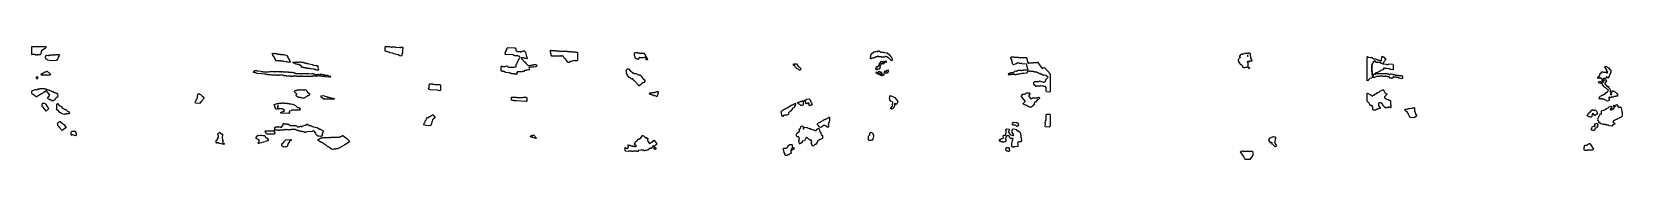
# Model space of a CAD drawing. Header units: millimetres. Extents: x 0 to 8214, y 0 to 587.
import ezdxf

# ---------------------------------------------------------------- set-up
doc = ezdxf.new("R2010")
doc.units = ezdxf.units.MM
doc.layers.add('M', color=7, linetype='Continuous')

msp = doc.modelspace()

# ---------------------------------------------------------------- linework, layer by layer
at = {"layer": 'M'}
for points in [[(17.5, 544.3), (10.8, 544.3), (9.6, 545.7), (4.1, 545.7), (2.9, 544.2), (0, 547.9), (0.6, 585.9), (70.6, 585.9), (73.5, 582.2), (68.3, 575.7), (52.6, 565.7), (48.6, 560.8), (48.6, 555.1), (46.4, 552.2), (46.4, 546.5), (43.5, 542.9), (27.8, 542.9), (26.6, 541.4), (20.3, 542.2), (17.5, 544.3)], [(1901.2, 538.6), (1892.9, 542.9), (1881.8, 544.3), (1879, 547.2), (1867.9, 548.6), (1865.1, 551.4), (1848.5, 554.3), (1844.3, 557.2), (1836, 558.6), (1833.2, 561.4), (1827.7, 561.4), (1825.5, 563.6), (1825.5, 585.1), (1827.7, 587.3), (1847.2, 587.3), (1856.9, 583.1), (1859.6, 583.1), (1861, 584.5), (1877.7, 584.5), (1880.5, 581.6), (1899.9, 583.1), (1901.3, 581.6), (1904, 581.6), (1905.4, 583.1), (1913.8, 583.1), (1915.9, 580.9), (1915.9, 575.1), (1914.5, 573.6), (1914.5, 553.6), (1911.7, 550.8), (1911.7, 539.4), (1909.6, 537.1), (1901.2, 538.6)], [(2493.4, 444.3), (2485.3, 444.3), (2483.9, 445.7), (2478.5, 444.3), (2474.5, 448.6), (2469.1, 448.6), (2467.7, 450), (2447.4, 451.4), (2439.4, 457.1), (2438, 455.7), (2435.3, 458.6), (2432.6, 458.6), (2431.2, 457.1), (2429.9, 458.6), (2425.8, 458.6), (2423.7, 460.8), (2423.7, 482.3), (2425.8, 484.5), (2429.9, 484.5), (2431.3, 483.1), (2444.7, 483.1), (2446.1, 484.5), (2452.9, 485.9), (2461, 480.2), (2465, 480.2), (2466.4, 481.7), (2467.8, 480.2), (2489.4, 480.2), (2490.7, 478.8), (2494.8, 481.6), (2497.5, 481.6), (2500.2, 480.2), (2502.1, 482.3), (2502.1, 493.7), (2504.8, 496.6), (2510.2, 509.4), (2512.9, 512.3), (2517, 523.7), (2522.4, 529.4), (2520.4, 532.9), (2516.4, 535.7), (2513.7, 535.7), (2511, 538.5), (2509.7, 537.1), (2508.3, 538.6), (2494.7, 538.6), (2493.4, 540), (2489.3, 540), (2486.6, 542.9), (2446.1, 544.3), (2444, 548), (2446.7, 553.7), (2446.7, 556.6), (2450.8, 562.3), (2450.8, 566.6), (2454.8, 575.1), (2454.8, 578), (2458.2, 581.6), (2493.5, 580.2), (2494.8, 578.8), (2497.5, 578.8), (2499.6, 576.6), (2499.6, 565.2), (2505.6, 560.2), (2507, 561.7), (2508.3, 560.2), (2520.5, 560.2), (2524.5, 557.4), (2535.3, 563.1), (2538, 563.1), (2540.7, 566), (2549.6, 558), (2551, 548), (2553.7, 542.3), (2553.7, 536.6), (2556.4, 533.7), (2557.8, 525.1), (2554.2, 522.8), (2551.6, 525.7), (2550.3, 524.3), (2547.5, 524.3), (2540.7, 527.1), (2530, 527.1), (2528.1, 525.1), (2531.4, 523), (2544.8, 507.3), (2546.2, 507.3), (2552.3, 500.9), (2554.3, 497.3), (2555.7, 497.3), (2563.8, 488.8), (2566.5, 488.8), (2567.8, 487.4), (2569.1, 488.8), (2575.9, 488.8), (2577.2, 490.2), (2584, 490.2), (2586.7, 493.1), (2593.4, 491.6), (2594.8, 493.1), (2603, 493.1), (2609.1, 489.4), (2609.1, 487.9), (2603, 481.4), (2590.7, 480), (2589.4, 481.4), (2585.4, 481.4), (2580, 477.1), (2573.2, 478.6), (2571.9, 477.1), (2569.2, 477.1), (2567.2, 475.1), (2571.3, 467.9), (2569.2, 465.7), (2557, 464.3), (2555.7, 462.9), (2548.9, 462.9), (2547.5, 461.4), (2544.8, 461.4), (2540.8, 457.1), (2536.7, 457.1), (2535.4, 455.7), (2532.7, 457.1), (2531.3, 455.7), (2509.7, 455.7), (2503.7, 449.4), (2506.4, 445.1), (2504.3, 442.9), (2500.2, 442.9), (2498.9, 441.4), (2493.4, 444.3)], [(79.5, 520), (75, 521.4), (69.9, 527.9), (69.9, 533.7), (75, 541.6), (77.3, 541.6), (78.4, 540.2), (83, 541.7), (84.1, 540.2), (88.5, 540.2), (89.6, 541.6), (94.1, 541.6), (95.3, 543.1), (113.3, 543.1), (114.4, 544.5), (117.9, 544.5), (119, 543.1), (125.7, 543.1), (126.8, 544.5), (139.3, 544.5), (142.2, 540.8), (135.4, 530.8), (134.3, 525.1), (126.9, 514.3), (98.7, 512.9), (97.6, 511.4), (82.9, 515.7), (79.5, 520)], [(1321.9, 507.1), (1316.3, 505.7), (1314.9, 507.2), (1301, 508.6), (1299.6, 510), (1285.7, 510), (1284.3, 511.4), (1280.3, 511.4), (1278.8, 510), (1277.4, 511.4), (1270.4, 511.4), (1269, 512.9), (1262.1, 512.9), (1258.6, 516.5), (1258.6, 519.4), (1254.4, 523.6), (1254.4, 526.5), (1251.6, 529.4), (1251.6, 533.6), (1244.6, 542.2), (1244.6, 546.5), (1241.8, 549.4), (1244, 551.6), (1253.7, 550.2), (1255.2, 551.7), (1256.6, 550.2), (1262.2, 550.2), (1263.6, 548.8), (1269.1, 548.8), (1270.5, 547.3), (1283, 547.3), (1284.4, 545.9), (1290, 545.9), (1291.4, 544.5), (1296.9, 544.5), (1298.3, 543.1), (1299.6, 544.5), (1302.5, 544.5), (1303.9, 543.1), (1315, 541.6), (1320, 535.1), (1320, 532.3), (1325.5, 525.1), (1325.5, 522.3), (1331.1, 515.1), (1331.1, 512.3), (1335.3, 506.5), (1333.1, 504.3), (1323.3, 505.7), (1321.9, 507.1)], [(1472.1, 465.7), (1469.4, 464.3), (1463.8, 467.1), (1458.2, 467.1), (1456.8, 468.6), (1440.1, 470), (1436, 472.9), (1423.4, 472.9), (1422.1, 474.3), (1415.1, 474.3), (1413.7, 475.7), (1406.8, 475.7), (1405.4, 477.1), (1401.2, 477.1), (1398.4, 480), (1394.3, 477.1), (1392, 479.4), (1394.8, 482.2), (1387.3, 488.6), (1378.9, 492.9), (1373.4, 492.9), (1367.8, 495.7), (1363.6, 495.7), (1360.8, 498.6), (1349.7, 500), (1347.6, 503.7), (1349.8, 506), (1351.2, 504.5), (1356.7, 505.9), (1359.5, 504.5), (1360.8, 505.9), (1367.8, 505.9), (1369.2, 507.4), (1370.7, 505.9), (1373.4, 505.9), (1374.8, 507.4), (1376.2, 505.9), (1378.9, 505.9), (1381.8, 507.4), (1384.5, 505.9), (1385.9, 507.3), (1388.8, 507.3), (1390.1, 505.9), (1395.7, 505.9), (1397.1, 504.5), (1402.7, 504.5), (1405.4, 501.6), (1412.4, 501.6), (1413.8, 500.2), (1419.4, 500.2), (1420.7, 498.8), (1426.3, 498.8), (1430.5, 495.9), (1449.9, 493.1), (1455.5, 490.2), (1466.7, 488.8), (1468, 487.3), (1473.6, 487.3), (1477.1, 483.7), (1478.5, 469.4), (1481.3, 466.6), (1479.2, 462.9), (1474.2, 463.6), (1472.1, 465.7)], [(2769.8, 503.6), (2760.3, 515.1), (2757.6, 520.8), (2752.2, 525), (2746.8, 535), (2743.5, 538.6), (2740.9, 538.6), (2739.5, 537.1), (2732.7, 537.1), (2731.3, 538.6), (2728.7, 538.6), (2727.3, 537.1), (2716.5, 537.1), (2715.2, 535.7), (2705.7, 537.1), (2704.4, 535.7), (2693.5, 535.7), (2692.2, 534.2), (2690.8, 535.7), (2686.7, 535.7), (2683.3, 540.8), (2683.3, 546.5), (2680.6, 549.3), (2679.2, 563.6), (2677.8, 565.1), (2681.4, 567.4), (2682.7, 565.9), (2703, 565.9), (2704.4, 564.5), (2723.3, 564.5), (2724.6, 563.1), (2744.9, 563.1), (2746.3, 561.6), (2765.2, 561.6), (2766.5, 560.2), (2786.8, 560.2), (2788.2, 558.8), (2807.1, 558.8), (2808.5, 557.3), (2816.6, 557.3), (2818.6, 555.1), (2818.6, 515.1), (2816.6, 512.9), (2805.7, 512.9), (2804.3, 514.3), (2797.6, 511.4), (2793.6, 511.4), (2792.2, 510), (2782.8, 508.6), (2776, 504.3), (2769.8, 503.6)], [(3172, 520.8), (3173.2, 523.7), (3167.8, 530), (3163, 530), (3156.9, 527.1), (3155.6, 528.6), (3152, 527.1), (3150.7, 528.6), (3147.2, 528.6), (3144.7, 527.1), (3141, 530), (3138.6, 530), (3130.1, 520), (3126.3, 522.9), (3122.7, 522.9), (3121.5, 524.3), (3119, 522.8), (3115.9, 526.5), (3115.9, 535.1), (3113.5, 537.9), (3113.5, 552.3), (3116.6, 555.9), (3125.2, 555.9), (3126.4, 554.5), (3137.4, 554.5), (3142.3, 550.2), (3144.7, 551.6), (3149.5, 551.6), (3150.7, 553.1), (3153.3, 553.1), (3154.5, 551.6), (3160.6, 551.6), (3169.8, 539.4), (3169.8, 536.6), (3177.1, 526.5), (3175.9, 525.1), (3180.8, 519.4), (3177.6, 515.7), (3172, 520.8)], [(3964.6, 464.3), (3961.9, 467.2), (3952.6, 470), (3948.5, 475.7), (3947.2, 475.7), (3942.5, 480.8), (3941.1, 485), (3933, 492.2), (3936.5, 496), (3937.9, 494.5), (3941.9, 494.5), (3943.2, 495.9), (3950, 495.9), (3956, 486.6), (3963.4, 478.8), (3966, 480.2), (3972.2, 472.3), (3970.8, 465.1), (3968.7, 462.8), (3964.6, 464.3)], [(4423.2, 530), (4420.9, 530), (4417.4, 532.9), (4412.8, 532.9), (4411.7, 534.3), (4408.3, 534.3), (4406, 531.4), (4393.3, 531.4), (4392.2, 530), (4387.5, 532.9), (4373.7, 532.9), (4369.1, 538.5), (4364.6, 532.9), (4360, 532.9), (4358.8, 531.4), (4356.5, 531.4), (4354.2, 528.6), (4350.8, 528.6), (4347.3, 525.7), (4340.4, 525.7), (4335.8, 522.9), (4333.4, 522.9), (4330.5, 526.5), (4331.6, 529.4), (4330.5, 530.8), (4332.8, 533.7), (4332.8, 539.4), (4336.2, 543.7), (4336.2, 546.6), (4348.4, 558.8), (4353, 558.8), (4354.2, 560.3), (4355.4, 558.8), (4364.5, 563.1), (4369.1, 558.8), (4373.7, 564.5), (4376.1, 564.5), (4385.2, 557.4), (4387.6, 558.8), (4388.7, 557.3), (4400.2, 557.3), (4401.4, 555.9), (4415.2, 554.5), (4416.4, 553.1), (4418.7, 553.1), (4422.1, 548.8), (4424.4, 548.8), (4437.7, 533.7), (4437.7, 532.3), (4442.3, 526.6), (4443.4, 523.7), (4443.4, 516.5), (4440.5, 512.8), (4423.2, 530)], [(4360.4, 478), (4364.5, 483.1), (4368, 478.8), (4370.8, 482.3), (4370.8, 486.6), (4378.8, 493.7), (4378.8, 496.6), (4388.7, 510.3), (4393.3, 505.9), (4396.7, 505.9), (4401.3, 510.2), (4405.5, 506.6), (4397.9, 495.7), (4396.7, 497.1), (4390.9, 497.1), (4388.7, 499.9), (4384.8, 495.1), (4384.8, 492.2), (4381.3, 487.9), (4379, 482.3), (4381.3, 478), (4380.2, 473.6), (4376.1, 468.6), (4370.3, 470), (4366.9, 465.7), (4363.9, 466.4), (4359.2, 472.2), (4360.4, 478)], [(4411.7, 511.7), (4414.7, 508), (4411.7, 504.2), (4407.5, 508), (4411.7, 511.7)], [(5241.7, 351.4), (5238.7, 355.1), (5239.9, 373.6), (5235.8, 378.6), (5229.9, 378.6), (5228.7, 377.1), (5221.5, 384.2), (5219.2, 381.4), (5210.8, 382.9), (5206, 380), (5204.8, 381.4), (5191.7, 381.4), (5190.5, 382.8), (5188.1, 380), (5184.5, 384.3), (5179.7, 385.7), (5175.5, 390.8), (5175.5, 400.9), (5180.9, 405.9), (5198.8, 405.9), (5204.8, 408.8), (5214.4, 404.5), (5221.6, 403.1), (5222.7, 401.6), (5228.6, 401.6), (5229.8, 403.1), (5232.2, 403.1), (5237.5, 409.4), (5237.5, 415.1), (5249.4, 428), (5246.5, 431.4), (5244.1, 431.4), (5238.2, 435.7), (5228.7, 437.1), (5226.3, 435.7), (5216.7, 441.4), (5213.1, 441.4), (5206, 447.1), (5204.8, 445.7), (5198.8, 450), (5195.3, 450), (5190.5, 452.9), (5180.9, 454.3), (5179.7, 455.7), (5175, 455.7), (5173.8, 457.1), (5160.7, 457.1), (5159.5, 458.6), (5154.7, 457.1), (5153.5, 458.6), (5147.6, 458.6), (5145.2, 457.1), (5144, 458.5), (5138.8, 452.2), (5140, 450.8), (5136.9, 447.1), (5122.6, 448.6), (5121.4, 447.1), (5116.7, 447.1), (5115.5, 445.7), (5109.5, 447.1), (5102.3, 442.9), (5094, 442.9), (5091.6, 441.4), (5089.2, 442.8), (5084.5, 440), (5078.4, 440), (5076, 442.9), (5073.8, 442.9), (5072.6, 441.4), (5055.9, 441.4), (5054.7, 440), (5048.7, 440), (5047.5, 438.5), (5043.2, 443.7), (5047.4, 448.8), (5053.4, 448.8), (5055.8, 451.6), (5061.8, 451.6), (5063, 450.2), (5065.3, 450.2), (5066.5, 451.6), (5071.3, 451.6), (5079.6, 460.2), (5086.8, 458.8), (5093.9, 463.1), (5104.7, 463.1), (5105.9, 464.5), (5109.5, 461.6), (5111.8, 461.6), (5116.6, 464.5), (5122.5, 464.5), (5123.7, 465.9), (5126.2, 465.9), (5127.3, 464.5), (5128.5, 465.9), (5142.9, 465.9), (5144, 464.5), (5146.9, 468), (5142.2, 473.6), (5139.8, 492.2), (5136.8, 495.7), (5115.4, 497.2), (5114.2, 498.6), (5101.1, 498.6), (5099.9, 500), (5092.8, 501.4), (5085.7, 497.1), (5082.1, 497.1), (5079.7, 494.3), (5070.1, 491.4), (5065.9, 496.5), (5065.9, 500.8), (5063.5, 505.1), (5063.5, 509.4), (5061.1, 513.7), (5061.1, 517.9), (5056.3, 526.5), (5056.3, 529.4), (5059.4, 533.1), (5070.2, 533.1), (5071.4, 531.6), (5095.2, 531.6), (5096.4, 530.2), (5135.7, 528.8), (5140, 523.7), (5141.2, 512.3), (5142.3, 510.9), (5142.3, 505.1), (5146.5, 500.2), (5149.9, 500.2), (5151.1, 501.6), (5170.2, 501.6), (5171.4, 503.1), (5190.5, 503.1), (5191.7, 504.5), (5194.1, 504.5), (5219.1, 471.7), (5223.8, 475.9), (5231.1, 477.4), (5259.2, 445.1), (5259.2, 353.6), (5256.1, 350), (5241.7, 351.4)], [(6248.3, 491.4), (6244, 491.4), (6241.2, 495.1), (6241.2, 497.9), (6233.7, 507.9), (6233.7, 510.8), (6232.6, 512.2), (6232.6, 519.4), (6233.7, 522.3), (6242.3, 530.8), (6240.2, 533.6), (6240.2, 536.6), (6243.4, 542.2), (6242.3, 543.7), (6245.1, 547.3), (6250.4, 547.3), (6251.6, 548.8), (6252.7, 547.3), (6255.8, 547.3), (6256.9, 548.8), (6264.4, 550.2), (6265.5, 551.6), (6267.7, 551.6), (6268.8, 550.3), (6269.8, 551.6), (6274.1, 551.6), (6277.4, 554.5), (6281.7, 548.8), (6285.9, 554.5), (6290.3, 554.5), (6293.1, 550.9), (6294.1, 523.7), (6302.8, 513.7), (6300, 510), (6288.2, 510), (6284.9, 505.7), (6280.6, 510), (6278, 506.5), (6280.2, 503.7), (6280.2, 482.2), (6276.4, 477.1), (6267.7, 477.1), (6266.7, 475.7), (6262.3, 475.7), (6261.2, 477.1), (6259.1, 477.1), (6258, 475.7), (6254.2, 479.3), (6253.1, 486.5), (6248.3, 491.4)], [(6283.2, 538), (6280.6, 541.4), (6278, 538), (6280.6, 534.6), (6283.2, 538)], [(6898, 409.3), (6896.6, 410.8), (6896.6, 532.3), (6898.7, 534.5), (6904.3, 531.6), (6913.9, 530.2), (6915.3, 528.8), (6920.7, 528.8), (6931.7, 523.1), (6938.6, 523.1), (6944, 520.2), (6946.8, 520.2), (6949.5, 517.3), (6955, 517.3), (6961.9, 514.5), (6966, 514.5), (6967.4, 513.1), (6970, 513.1), (6972, 515.1), (6973.4, 533.7), (6975.5, 535.9), (6982.5, 531.6), (6989.3, 524.5), (6992, 524.5), (6994.2, 522.2), (6990, 517.9), (6987.3, 510.8), (6983.2, 506.5), (6980.4, 499.3), (6978.3, 497.1), (6968.6, 500), (6965.9, 502.9), (6961.8, 502.9), (6960.4, 504.3), (6944, 505.7), (6939.9, 510), (6935.7, 510), (6934.4, 511.4), (6929.7, 507.9), (6928.3, 502.2), (6922.9, 496.5), (6922.9, 490.8), (6921.5, 489.4), (6922.9, 425.1), (6920.8, 422.9), (6911.2, 420), (6903.6, 413.6), (6901.6, 410), (6898, 409.3)], [(7066, 422.9), (7060.5, 422.9), (7055, 425.7), (7049.5, 425.7), (7048.2, 427.1), (7035.8, 427.1), (7034.5, 428.6), (7031.8, 428.6), (7029.8, 426.5), (7029.8, 423.6), (7027.7, 421.4), (7024.9, 421.4), (7023.5, 422.9), (7015.2, 422.9), (7011.1, 430), (7001.6, 430), (7000.2, 431.4), (6994.7, 431.4), (6993.3, 432.9), (6990.7, 432.9), (6989.3, 431.4), (6979.6, 431.4), (6975.6, 434.3), (6974.2, 432.9), (6963.2, 432.9), (6961.9, 431.4), (6952.2, 431.4), (6950.8, 432.8), (6934.4, 425.7), (6930.3, 425.7), (6928.1, 427.9), (6928.1, 433.7), (6929.5, 435.1), (6929.5, 438), (6932.2, 440.8), (6930.3, 442.8), (6927.6, 440), (6924.8, 440), (6922.7, 442.2), (6922.7, 453.6), (6921.3, 455.1), (6921.3, 489.4), (6922.7, 490.9), (6922.7, 496.6), (6928.2, 502.3), (6929.5, 508), (6934.4, 511.7), (6935.8, 510.2), (6938.6, 510.2), (6944, 505.9), (6960.5, 504.5), (6961.9, 503.1), (6966, 503.1), (6968.7, 500.2), (6975.6, 498.8), (6977, 497.3), (6996.2, 494.5), (6997.5, 493.1), (7005.7, 493.1), (7009.8, 495.9), (7029.1, 494.5), (7031.2, 492.3), (7031.2, 467.9), (7029.1, 465.7), (7018, 467.2), (7013.9, 470), (7007.1, 470), (7000.2, 472.9), (6993.3, 472.9), (6990.6, 474.3), (6987.9, 472.8), (6986.5, 474.3), (6983.8, 474.3), (6981.8, 472.2), (6981.8, 467.9), (6979.7, 465.7), (6975.6, 465.7), (6967.4, 461.5), (6964.6, 458.6), (6961.9, 458.6), (6946.8, 450), (6944, 450), (6935.3, 443.7), (6938.5, 441.7), (6944, 445.9), (6959, 445.9), (6960.4, 447.3), (6963.2, 447.3), (6964.6, 445.9), (6981, 445.9), (6982.4, 447.3), (7000.3, 447.3), (7004.4, 444.5), (7008.5, 444.5), (7011.2, 441.6), (7013.9, 441.6), (7016.6, 444.5), (7019.5, 444.5), (7020.8, 443.1), (7022.2, 444.5), (7023.6, 443.1), (7029.1, 443.1), (7030.4, 441.6), (7038.7, 441.6), (7041.4, 438.8), (7051, 438.8), (7052.4, 437.3), (7057.8, 437.3), (7059.2, 435.9), (7071.6, 435.9), (7072.9, 434.5), (7078.4, 434.5), (7080.5, 432.3), (7080.5, 422.2), (7075.6, 418.6), (7066, 422.9)], [(23.7, 428), (27.7, 431.7), (30.6, 426.5), (29.5, 425.1), (29.5, 420.8), (26.6, 417.1), (23.7, 420.8), (23.7, 428)], [(47.3, 440.8), (51.3, 445.9), (53.6, 445.9), (59.2, 450.2), (61.5, 450.2), (67.2, 454.5), (68.3, 453.1), (69.3, 454.5), (71.6, 454.5), (77.2, 458.8), (79.6, 458.8), (96, 442.3), (93.1, 438.6), (78.5, 438.6), (77.3, 437.1), (73.9, 437.1), (72.7, 438.6), (58.2, 438.6), (57, 437.1), (49.6, 437.9), (47.3, 440.8)], [(1516.6, 430), (1515.2, 431.4), (1506.9, 431.4), (1505.5, 432.9), (1500, 431.4), (1498.6, 432.9), (1490.2, 432.9), (1488.8, 434.3), (1486.1, 434.3), (1484.7, 432.9), (1477.8, 434.3), (1476.4, 432.9), (1468, 432.9), (1465.2, 434.3), (1463.9, 432.9), (1459.6, 432.9), (1458.2, 434.3), (1455.5, 434.3), (1454.1, 432.9), (1450, 432.9), (1447.1, 430), (1445.7, 431.4), (1429, 431.4), (1427.6, 432.9), (1424.9, 432.9), (1423.5, 431.4), (1412.3, 431.4), (1409.6, 432.8), (1408.2, 431.4), (1401.2, 431.4), (1398.4, 432.9), (1395.6, 431.4), (1394.2, 432.9), (1391.5, 432.9), (1390.1, 431.4), (1387.3, 431.4), (1385.9, 432.9), (1383.2, 432.9), (1381.8, 431.4), (1369.2, 431.4), (1367.8, 432.9), (1359.5, 432.9), (1358.1, 434.3), (1355.4, 434.3), (1352.6, 431.4), (1349.8, 432.8), (1348.4, 431.4), (1341.4, 431.4), (1340, 432.9), (1334.5, 432.9), (1333.1, 431.4), (1331.6, 432.9), (1321.9, 432.9), (1320.6, 434.2), (1319.2, 432.9), (1315, 432.9), (1310.8, 435.7), (1309.5, 434.3), (1302.4, 434.3), (1298.3, 437.1), (1277.5, 437.1), (1276.1, 435.7), (1271.8, 435.7), (1270.4, 437.1), (1260.7, 437.1), (1259.3, 438.5), (1258, 437.1), (1251, 437.1), (1249.6, 438.6), (1239.8, 438.6), (1238.4, 440), (1230.1, 438.6), (1228.7, 440), (1219, 440), (1217.6, 441.4), (1207.8, 441.4), (1206.4, 442.9), (1187, 444.3), (1185.6, 445.7), (1164.7, 447.2), (1157.8, 450), (1153.6, 450), (1152.2, 451.4), (1145.2, 451.4), (1143.1, 453.7), (1152.2, 461.6), (1162, 461.6), (1163.4, 460.2), (1182.9, 458.8), (1184.3, 457.3), (1194, 457.3), (1195.4, 455.9), (1213.5, 455.9), (1214.8, 454.5), (1216.2, 455.9), (1223.2, 455.9), (1224.6, 454.5), (1228.7, 457.3), (1238.4, 457.3), (1239.9, 458.8), (1242.7, 457.3), (1251, 457.3), (1252.4, 455.9), (1255.2, 457.3), (1269.1, 457.3), (1270.5, 456), (1271.8, 457.3), (1278.9, 457.3), (1280.3, 455.9), (1283, 455.9), (1284.3, 457.3), (1287.2, 457.3), (1288.6, 455.9), (1291.3, 455.9), (1292.7, 457.3), (1296.9, 457.3), (1298.3, 455.9), (1305.3, 455.9), (1306.6, 454.5), (1308, 455.9), (1315, 455.9), (1316.4, 454.5), (1324.8, 454.5), (1326.2, 453.1), (1342.8, 453.1), (1344.2, 451.6), (1351.2, 453.1), (1358.1, 448.8), (1362.3, 448.8), (1363.7, 447.3), (1419.3, 445.9), (1420.7, 447.4), (1422.1, 445.9), (1429.1, 445.9), (1430.5, 444.5), (1433.2, 445.9), (1447.1, 444.5), (1448.5, 445.9), (1452.7, 445.9), (1455.5, 443.1), (1461.1, 444.5), (1463.9, 441.6), (1472.2, 441.6), (1473.6, 440.2), (1477.7, 443.1), (1479.2, 441.6), (1484.7, 443.1), (1486.1, 441.6), (1490.2, 441.6), (1494.4, 444.5), (1500, 441.6), (1508.4, 441.6), (1511.2, 438.8), (1519.5, 438.8), (1520.9, 437.3), (1526.4, 437.3), (1532, 434.5), (1534.8, 434.5), (1536.2, 433.1), (1541.8, 433.1), (1545.3, 429.4), (1543.1, 427.1), (1540.3, 428.6), (1534.1, 427.9), (1516.6, 430)], [(3133, 386.5), (3115.3, 407.2), (3110.5, 408.6), (3106.1, 413.6), (3106.1, 417.9), (3103.2, 421.4), (3099.5, 417.1), (3095.8, 421.4), (3093.4, 421.4), (3088.5, 425.7), (3086.1, 425.7), (3075.6, 439.3), (3074.4, 443.6), (3072, 446.5), (3072, 455.1), (3069.5, 457.9), (3069.5, 460.9), (3074.4, 466.6), (3074.4, 469.4), (3077.5, 473.1), (3081.3, 471.6), (3092.3, 458.8), (3093.5, 458.8), (3098.4, 453.1), (3100.8, 453.1), (3105.6, 447.4), (3108.1, 450.3), (3110.6, 447.3), (3121.5, 445.9), (3133.7, 440.2), (3139.8, 440.2), (3141.1, 438.8), (3143.5, 438.8), (3147.8, 433.7), (3147.8, 430.9), (3159.4, 417.3), (3164.3, 414.5), (3168.6, 409.4), (3160.6, 400), (3155.7, 398.6), (3148.4, 392.9), (3143.5, 387.2), (3136.1, 381.4), (3133, 386.5)], [(4360.4, 452.2), (4363.4, 456), (4367.5, 450.8), (4364.5, 447.1), (4360.4, 452.2)], [(4380.7, 447.1), (4374.9, 439.9), (4370.7, 445.1), (4371.9, 448), (4370.7, 450.8), (4377.2, 458.8), (4380.7, 455.9), (4386.4, 455.9), (4389.4, 452.2), (4384.8, 446.5), (4387.6, 443.1), (4389.8, 443.1), (4394.5, 446), (4396.8, 443.1), (4400.2, 443.1), (4403.2, 439.4), (4400.2, 435.7), (4395.6, 437.1), (4392.1, 434.3), (4391, 435.7), (4389.9, 434.3), (4385.2, 435.7), (4382.2, 439.4), (4384.5, 443.7), (4381.7, 447.1), (4380.7, 447.1)], [(4417.5, 464.6), (4418.6, 463.1), (4420.9, 466), (4425.1, 460.8), (4423.9, 459.4), (4423.9, 456.5), (4418.7, 448.6), (4414, 448.6), (4412.8, 450), (4408.2, 447.1), (4401.8, 452.2), (4407.1, 460.3), (4411.7, 456), (4417.5, 464.6)], [(6289.9, 475.1), (6287.1, 471.4), (6284.2, 475.1), (6287.1, 478.8), (6289.9, 475.1)], [(8133.2, 304.3), (8129.4, 308.6), (8124.7, 310), (8120.9, 314.3), (8110.4, 314.3), (8107.6, 318.6), (8106.8, 318.6), (8103, 312.9), (8097.2, 312.9), (8094.8, 316.5), (8094.8, 319.4), (8100, 328.8), (8105.7, 330.2), (8107.6, 333.1), (8109.5, 331.7), (8113.3, 335.9), (8117.1, 335.9), (8119, 338.8), (8124.7, 340.2), (8131.3, 347.3), (8135.1, 348.8), (8137, 351.6), (8138.9, 351.6), (8144, 358), (8141.7, 361.5), (8137.9, 362.9), (8135.1, 367.2), (8131.3, 368.6), (8129.4, 371.5), (8124.7, 374.3), (8119, 380), (8107.1, 398), (8110.4, 403.1), (8112.3, 403.1), (8113.3, 404.6), (8115.3, 401.6), (8117.1, 401.6), (8119.4, 405.1), (8117.1, 408.6), (8115.3, 408.6), (8114.3, 407.1), (8110.9, 412.2), (8112.7, 415.1), (8106.7, 424.2), (8102.9, 419.9), (8099.1, 425.7), (8098.2, 425.7), (8097.3, 424.3), (8095.4, 424.3), (8092.5, 419.9), (8089.1, 425.1), (8089.1, 428), (8091.5, 431.6), (8096.2, 433), (8099.5, 438), (8098.5, 439.4), (8099.5, 440.8), (8097.6, 443.7), (8100, 447.3), (8103.8, 447.3), (8109.5, 454.5), (8114.3, 454.5), (8118.1, 451.7), (8119, 453.1), (8130.5, 453.1), (8131.4, 451.6), (8134.3, 451.6), (8136.1, 448.9), (8139.3, 453.7), (8139.3, 455.1), (8135.5, 460.8), (8135.5, 463.6), (8124.1, 480.8), (8126.6, 484.5), (8128.6, 483.1), (8133.3, 483.1), (8137.1, 480.2), (8139, 480.2), (8142.8, 475.9), (8144.7, 475.9), (8150.4, 467.3), (8153.2, 467.3), (8156.6, 462.3), (8156.6, 460.8), (8155.6, 459.4), (8155.6, 452.2), (8148.1, 439.4), (8147.1, 432.2), (8140.9, 422.8), (8133.3, 431.4), (8131, 427.9), (8131.9, 425.1), (8129.5, 421.5), (8126.6, 420), (8124.7, 422.8), (8121.9, 421.4), (8120, 422.8), (8116.8, 418), (8119.1, 414.5), (8123.8, 411.7), (8125.6, 413.1), (8129.5, 413.1), (8132.9, 408), (8124.4, 396.5), (8125.3, 392.3), (8128.6, 387.3), (8132.4, 385.9), (8138.1, 377.3), (8139.9, 376), (8142.7, 380.3), (8145.2, 376.5), (8143.3, 373.7), (8149.9, 366.6), (8152.8, 359.4), (8152.8, 353.7), (8154.7, 350.8), (8152.8, 346.5), (8154.7, 343.7), (8154.7, 338), (8157, 334.6), (8161.1, 340.8), (8159.2, 345.1), (8162.1, 350.8), (8161.1, 352.2), (8163.6, 355.9), (8169.4, 355.9), (8170.3, 354.5), (8174.1, 354.5), (8176.9, 351.6), (8180.7, 350.2), (8183.6, 345.9), (8187.4, 343), (8192.7, 333.7), (8189.3, 328.6), (8187.3, 328.6), (8186.3, 330), (8181.7, 327.1), (8173.1, 327.1), (8168.4, 324.3), (8165.6, 324.3), (8164.6, 322.8), (8163.6, 324.3), (8159.9, 324.3), (8158.9, 322.9), (8153.1, 321.4), (8149.4, 325.7), (8144.3, 318), (8147.1, 313.7), (8147.1, 309.4), (8144.7, 305.7), (8136.6, 303.6), (8133.2, 304.3)], [(96.4, 310), (93, 310), (88.5, 312.9), (86.3, 312.9), (81.1, 318), (93.5, 333.7), (81.1, 349.3), (80, 353.6), (76.1, 358.5), (71.7, 354.3), (69.4, 354.3), (64.9, 350), (62.7, 350), (60.4, 347.2), (54.8, 344.3), (52.5, 341.4), (50.3, 341.4), (45.7, 337.1), (43.5, 338.5), (41.3, 335.7), (35.7, 332.9), (33.4, 330), (31.1, 330), (26.6, 325.7), (23.2, 325.7), (17.5, 331.4), (15.3, 331.4), (7.4, 337.1), (5.1, 337.1), (0, 343.6), (0, 355.1), (2.9, 358.8), (19.8, 363.1), (20.9, 364.5), (25.4, 364.5), (31.1, 367.4), (34.4, 365.9), (35.5, 367.3), (41.2, 367.3), (42.3, 368.8), (66.1, 368.8), (67.2, 367.3), (72.8, 367.3), (77.3, 364.5), (80.7, 364.5), (85.2, 361.6), (87.5, 361.6), (90.8, 358.8), (94.2, 358.8), (105.5, 353.1), (108.9, 353.1), (116.7, 348.8), (120.1, 348.8), (126.9, 344.5), (129.2, 344.5), (133.2, 339.4), (134.3, 329.4), (135.4, 328), (132.6, 324.3), (128, 321.4), (125.8, 321.4), (120.2, 311.5), (112.2, 304.3), (103.2, 305.7), (96.4, 310)], [(846.3, 292.9), (843.1, 296.5), (849.5, 306.6), (850.7, 312.3), (855.8, 319.4), (855.8, 326.6), (857, 328), (855.8, 329.4), (855.8, 332.3), (858.3, 336.6), (858.3, 339.4), (862.9, 343.1), (866.7, 338.8), (870.5, 337.3), (879.4, 328.8), (884.5, 325.9), (889, 320.9), (889, 319.4), (885.2, 312.2), (875, 302.2), (875, 300.8), (866.7, 291.4), (846.3, 292.9)], [(1387.3, 321.4), (1383.1, 321.4), (1381.7, 322.9), (1377.6, 322.9), (1366.4, 328.6), (1364.2, 332.3), (1365.7, 333.7), (1365.7, 336.6), (1368.4, 339.4), (1354.5, 353.7), (1358, 357.3), (1363.7, 360.2), (1365.1, 358.8), (1372, 361.6), (1384.5, 361.6), (1387.3, 363.1), (1388.8, 361.6), (1397, 361.6), (1399.9, 363.1), (1401.3, 361.6), (1410.9, 361.6), (1412.3, 363.1), (1415.2, 361.6), (1421.5, 355.1), (1421.5, 352.3), (1432.6, 342.3), (1435.4, 338), (1429, 331.4), (1427.7, 332.8), (1419.4, 325.7), (1409.6, 321.5), (1406.8, 318.6), (1404.1, 318.6), (1402.6, 317.1), (1392.9, 320), (1388.7, 320), (1387.3, 321.4)], [(1493.6, 326.5), (1497.1, 330.2), (1504.2, 333.1), (1518.1, 327.3), (1523.7, 327.3), (1529.2, 324.5), (1534.8, 324.5), (1544.5, 320.2), (1554.3, 318.8), (1555.7, 317.3), (1561.2, 317.3), (1563.4, 315.1), (1561.2, 312.9), (1536.2, 314.3), (1534.8, 312.9), (1531.9, 312.9), (1530.5, 314.3), (1527.9, 314.3), (1526.5, 312.9), (1509.7, 312.9), (1506.9, 314.3), (1493.6, 326.5)], [(2098.9, 357.9), (2096.8, 360), (2058, 361.4), (2051, 364.3), (2048.8, 368), (2051.6, 370.9), (2051.6, 378), (2053, 379.4), (2053, 386.6), (2054.4, 388), (2054.4, 390.9), (2056.5, 393.1), (2070.5, 393.1), (2071.9, 391.6), (2081.6, 390.2), (2083, 388.8), (2108, 388.8), (2110.1, 386.6), (2110.1, 359.4), (2108, 357.1), (2098.9, 357.9)], [(3225.2, 328.6), (3219.1, 330), (3217.9, 331.4), (3213, 331.4), (3209.3, 334.3), (3204.4, 334.3), (3199.6, 337.1), (3193.4, 337.1), (3189.1, 342.2), (3192.2, 345.9), (3198.4, 345.9), (3204.5, 348.8), (3215.4, 348.8), (3216.6, 350.2), (3221.5, 350.2), (3227.6, 353.1), (3231.3, 353.1), (3232.5, 354.5), (3235.7, 350.8), (3234.5, 347.9), (3234.5, 342.2), (3232, 339.4), (3232, 332.2), (3230.8, 329.3), (3227.7, 325.7), (3225.2, 328.6)], [(4443.2, 286.5), (4446.7, 292.3), (4446.7, 296.5), (4443.9, 300), (4439.3, 301.4), (4435.8, 304.3), (4431.7, 309.4), (4430.6, 319.4), (4431.7, 320.9), (4431.7, 328), (4434.7, 331.7), (4457.8, 323), (4473.4, 302.3), (4473.4, 299.4), (4471.1, 296.5), (4469.9, 292.2), (4464.6, 285.7), (4458.9, 292.8), (4453.8, 286.5), (4457.3, 282.3), (4455, 275.1), (4456.1, 273.7), (4453.2, 270), (4452, 270), (4446.2, 262.8), (4443.9, 265.7), (4440.5, 261.4), (4438.7, 262.2), (4436.3, 266.6), (4444.4, 275.2), (4446.7, 279.4), (4443.2, 286.5)], [(5152.4, 274.3), (5147.6, 274.3), (5139.2, 280), (5123.7, 285.7), (5120.7, 289.4), (5120.7, 290.9), (5124.9, 295.9), (5126.1, 295.9), (5131.4, 302.3), (5131.4, 303.6), (5112.3, 327.9), (5112.3, 330.9), (5118.9, 338.8), (5121.4, 340.2), (5127.3, 340.2), (5138, 345.9), (5151.2, 345.9), (5155.5, 340.9), (5155.5, 339.4), (5148.3, 330.8), (5158.4, 317.3), (5163.1, 317.3), (5169, 320.2), (5191.7, 320.2), (5201.3, 324.5), (5205.5, 320.9), (5205.5, 317.9), (5202.5, 314.3), (5194.2, 311.5), (5185.8, 300), (5181, 298.6), (5176.9, 293.6), (5176.9, 287.9), (5166.7, 275.7), (5165.5, 275.7), (5160.7, 270), (5152.4, 274.3)], [(6929.6, 256.4), (6926.8, 259.4), (6926.8, 266.5), (6925.4, 268), (6926.8, 269.4), (6926.8, 272.2), (6920.6, 280), (6912.4, 281.4), (6910.3, 283.6), (6910.3, 286.5), (6907.6, 292.2), (6896.6, 303.6), (6896.6, 342.3), (6898.7, 344.5), (6909.8, 338.8), (6912.5, 335.9), (6915.3, 335.9), (6922.1, 330.2), (6926.1, 330.2), (6930.3, 334.5), (6933, 334.5), (6937.1, 338.8), (6939.9, 338.8), (6944, 343.1), (6946.7, 343.1), (6950.8, 347.3), (6953.6, 347.3), (6956.3, 350.2), (6960.4, 351.6), (6963.1, 354.5), (6967.3, 355.9), (6979.7, 364.5), (6981.8, 362.3), (6983.2, 356.6), (6987.3, 352.3), (6988.7, 348), (6996.1, 341.6), (6998.9, 341.6), (7001.1, 339.4), (6995.5, 335.1), (6995.5, 333.6), (6987.3, 325.1), (6985.9, 320.9), (6997.5, 313.1), (7005.7, 311.6), (7009.9, 308.8), (7014, 308.8), (7017.5, 305.1), (7017.5, 286.6), (7020.2, 283.7), (7020.2, 270.8), (7018, 268.5), (7013.9, 272.8), (7012.6, 271.4), (7007.1, 271.4), (7004.3, 268.5), (7002.9, 270), (7000.2, 270), (6994.7, 267.1), (6992, 270), (6989.2, 270), (6985.7, 273.6), (6985.7, 275.1), (6978.9, 282.2), (6978.9, 286.5), (6974.1, 291.5), (6967.3, 294.3), (6959.1, 294.3), (6955.8, 290.8), (6955.8, 279.4), (6963.3, 270.2), (6966.8, 268), (6961.9, 264.3), (6953.6, 262.9), (6948.1, 260), (6944, 260), (6939.9, 257.1), (6935.8, 257.1), (6934.4, 255.7), (6929.6, 256.4)], [(8092.8, 400.8), (8096.2, 406), (8098.2, 404.5), (8102, 404.5), (8105.4, 399.4), (8103, 394.3), (8095.3, 397.2), (8092.8, 400.8)], [(54.1, 289.4), (57, 293.1), (64.9, 293.1), (70.6, 290.2), (74.6, 285.1), (74.6, 282.3), (81.3, 273.7), (81.3, 272.3), (88.1, 265.1), (79.6, 255.7), (73.9, 251.4), (54.1, 279.4), (54.1, 289.4)], [(152.7, 241.4), (150.5, 241.4), (143.7, 245.7), (133.6, 255.7), (131.3, 255.7), (127.3, 260.8), (128.4, 263.7), (128.4, 288), (131.3, 291.6), (132.5, 291.6), (143.8, 278.8), (149.4, 277.3), (160.7, 264.5), (166.4, 263.1), (167.5, 261.6), (170.8, 261.6), (172, 260.2), (175.3, 260.2), (185.5, 250.2), (188.9, 248.8), (194, 242.3), (191.1, 237.1), (177.6, 237.1), (176.5, 235.7), (170.8, 235.7), (169.7, 234.3), (156.1, 237.2), (152.7, 241.4)], [(1287.1, 245.9), (1296.9, 250.2), (1301, 250.2), (1304.4, 255.1), (1295.5, 262.9), (1277.5, 262.9), (1274.6, 261.4), (1272.5, 263.6), (1272.5, 277.9), (1270.5, 280), (1268.5, 277.9), (1268.5, 263.6), (1266.3, 261.4), (1262.1, 261.4), (1258.6, 265.1), (1258.6, 269.4), (1254.4, 273.6), (1254.4, 279.4), (1250.2, 283.7), (1252.3, 285.9), (1267.7, 291.6), (1271.9, 291.6), (1273.3, 290.2), (1277.4, 293.1), (1291.3, 293.1), (1292.7, 294.5), (1298.3, 294.5), (1299.7, 293.1), (1319.2, 293.1), (1320.6, 291.6), (1330.3, 291.6), (1331.7, 290.2), (1337.3, 290.2), (1344.2, 287.3), (1348.4, 287.3), (1362.3, 280.2), (1369.3, 273), (1374.8, 270.2), (1379, 270.2), (1385.3, 262.3), (1385.3, 259.4), (1383.2, 257.1), (1374.8, 257.1), (1373.5, 255.7), (1341.4, 255.7), (1337.3, 252.9), (1331.7, 251.4), (1329.7, 249.4), (1331.1, 243.6), (1327.5, 240), (1287.8, 240.7), (1284.9, 243.7), (1287.1, 245.9)], [(2502.9, 304.3), (2501.5, 305.7), (2493.4, 305.7), (2492, 307.1), (2479.9, 307.1), (2477.8, 309.4), (2477.8, 322.3), (2479.9, 324.5), (2481.3, 323.1), (2501.6, 323.1), (2502.9, 321.6), (2538, 321.6), (2539.4, 323.1), (2555.7, 323.1), (2557.7, 320.9), (2557.7, 303.6), (2555.7, 301.4), (2502.9, 304.3)], [(3868.7, 248), (3873.5, 253), (3889.6, 263.1), (3892.3, 263.1), (3894.9, 265.9), (3900.3, 267.3), (3903, 270.2), (3905.7, 270.2), (3916.4, 278.8), (3919.1, 278.8), (3924.4, 283.1), (3927.1, 283.1), (3929.8, 285.9), (3932.5, 285.9), (3937.8, 290.2), (3940.5, 290.2), (3943.2, 293.1), (3948.1, 289.4), (3942.7, 285.1), (3942.7, 282.2), (3940, 277.9), (3940, 272.2), (3936.6, 268.6), (3929.9, 267.2), (3927.9, 265.1), (3926.6, 260.8), (3923.9, 257.9), (3923.9, 255.1), (3920.5, 251.4), (3917.8, 251.4), (3909.2, 242.2), (3907.8, 236.5), (3904.4, 232.9), (3900.4, 230), (3897.6, 231.4), (3889.7, 231.4), (3885.6, 228.6), (3883, 228.6), (3878.9, 224.3), (3874.1, 227.9), (3871.4, 245.1), (3868.7, 248)], [(3974, 281.4), (3972.7, 282.8), (3971.4, 281.4), (3967.3, 285.7), (3959.3, 290), (3957.2, 292.2), (3957.2, 296.6), (3959.3, 298.8), (3963.3, 298.8), (3964.6, 300.2), (3971.3, 301.6), (3972.7, 303.1), (3976.7, 303.1), (3982.1, 305.9), (3984.2, 303.7), (3984.2, 283.6), (3980.8, 280), (3976.7, 282.8), (3974, 281.4)], [(4013.5, 287.9), (4014.8, 290.8), (4010.2, 295.7), (4006.2, 289.9), (4004.8, 291.4), (4000.9, 291.4), (3999.5, 290), (3996.1, 293.6), (3997.4, 299.4), (3992.8, 302.8), (3990.1, 301.4), (3988, 305.1), (3994.1, 310.2), (3998.1, 310.2), (4002.2, 313.1), (4015.6, 315.9), (4020.4, 309.4), (4024.4, 300.8), (4024.4, 298), (4027.1, 295.2), (4031.1, 286.5), (4026.4, 282.9), (4023.7, 282.9), (4016.9, 278.5), (4014.8, 280.8), (4014.8, 286.5), (4013.5, 287.9)], [(7120.8, 218.6), (7114.6, 226.5), (7105, 246.5), (7103, 248.6), (7100.3, 248.6), (7089.9, 258), (7096.2, 261.6), (7101.7, 261.6), (7108.5, 264.5), (7115.3, 264.5), (7116.7, 265.9), (7130.4, 267.3), (7131.8, 268.8), (7137.3, 268.8), (7140.1, 270.2), (7142.2, 268), (7142.2, 250.9), (7145, 248), (7145, 243.7), (7147.7, 239.4), (7147.7, 236.6), (7153.2, 226.5), (7145.6, 220), (7142.8, 220), (7138.7, 217.1), (7120.8, 218.6)], [(8038.4, 225.7), (8035.5, 225.7), (8033.1, 229.4), (8043.1, 243.1), (8045, 243.1), (8046.9, 245.9), (8048.8, 245.9), (8049.7, 247.3), (8051.6, 247.3), (8057.3, 257.3), (8059.2, 257.3), (8060.2, 258.8), (8068.8, 258.8), (8069.8, 257.3), (8077.4, 255.9), (8078.3, 254.5), (8080.2, 254.5), (8085.5, 245.1), (8085.5, 239.4), (8082.1, 234.3), (8080.2, 234.3), (8077.3, 231.4), (8074.5, 231.4), (8072.6, 228.5), (8066.8, 237.2), (8063.1, 238.6), (8059.9, 233.6), (8059.9, 230.8), (8057, 226.5), (8057, 223.6), (8054.6, 220), (8048.4, 220.7), (8039.3, 224.3), (8038.4, 225.7)], [(8141.7, 178.6), (8134.2, 178.6), (8133.2, 180), (8128.5, 180), (8127.5, 181.4), (8120.9, 181.4), (8119.9, 182.9), (8116.1, 182.9), (8115.2, 184.3), (8104.8, 185.7), (8099.1, 192.8), (8096.3, 189.9), (8093.8, 193.7), (8094.7, 196.5), (8089, 203.7), (8090.9, 208), (8089, 212.3), (8102.9, 238.9), (8105.8, 234.6), (8108, 238), (8108, 250.9), (8110.4, 254.5), (8129.4, 260.2), (8133.2, 265.9), (8142.7, 268.8), (8146.5, 273), (8154.1, 275.9), (8155, 277.4), (8158, 275.9), (8160.4, 270.8), (8157, 264.3), (8156.1, 264.3), (8152.8, 259.4), (8155.1, 256), (8156.9, 258.8), (8161.7, 257.4), (8165.5, 263.1), (8168.4, 263.1), (8169.3, 261.7), (8173.5, 266.6), (8175.3, 270.8), (8173.1, 274.2), (8172.1, 272.8), (8169.7, 276.5), (8173.1, 281.7), (8176.9, 275.9), (8178.7, 275.9), (8186.4, 286), (8189.8, 282.3), (8189.8, 279.4), (8194, 273), (8196.8, 270.2), (8202.4, 271.6), (8204.3, 274.5), (8207.3, 274.5), (8209.7, 270.9), (8210.7, 256.6), (8212.5, 253.7), (8212.5, 249.4), (8214.4, 243.7), (8214.4, 225.1), (8212, 221.4), (8210.1, 221.4), (8208.2, 218.6), (8206.3, 218.6), (8205.4, 217.1), (8200.6, 217.1), (8198.8, 214.3), (8192.1, 212.9), (8187.4, 208.6), (8182.6, 208.6), (8180.7, 205.7), (8169.4, 201.5), (8166.1, 196.5), (8170.3, 190.2), (8174.1, 188.8), (8176.5, 185.1), (8174.1, 181.4), (8172.2, 181.4), (8171.2, 180), (8166.5, 180), (8160.8, 174.3), (8147.4, 175.7), (8146.5, 177.1), (8142.7, 177.1), (8141.7, 178.6)], [(140.8, 170.8), (135.2, 177.9), (134.1, 183.6), (130.7, 188), (133.6, 191.6), (138.1, 193.1), (143.7, 197.3), (147.2, 197.3), (156.2, 188.8), (165.2, 183), (177.1, 166.5), (174.2, 162.9), (172, 162.9), (161.8, 154.3), (159.6, 154.3), (157.3, 151.4), (140.8, 167.9), (140.8, 170.8)], [(1474.9, 122.9), (1468.6, 130.8), (1467.2, 136.5), (1456.8, 148.6), (1450, 147.2), (1448.6, 145.7), (1420.7, 144.3), (1413.8, 141.4), (1409.5, 141.4), (1405.4, 144.3), (1401.2, 144.3), (1399.8, 145.7), (1394.3, 144.3), (1390.1, 147.1), (1387.4, 147.1), (1385.9, 145.7), (1376.2, 151.4), (1374.8, 150), (1370.6, 152.9), (1366.4, 152.9), (1362.3, 155.7), (1360.9, 154.2), (1359.5, 155.7), (1349.7, 155.7), (1348.3, 157.1), (1340.1, 157.1), (1335.9, 154.3), (1328.9, 154.3), (1327.5, 152.8), (1324.7, 154.3), (1314.9, 154.3), (1313.6, 155.7), (1310.9, 155.7), (1309.5, 154.3), (1302.5, 154.3), (1301.1, 152.9), (1278.9, 152.9), (1277.5, 151.4), (1271.8, 151.4), (1270.4, 152.9), (1256.5, 152.9), (1254.4, 155.1), (1254.4, 166.6), (1256.5, 168.8), (1260.7, 168.8), (1264.9, 171.7), (1267.7, 170.2), (1276.1, 170.2), (1277.4, 168.8), (1278.8, 170.2), (1283, 170.2), (1284.4, 168.8), (1289.9, 168.8), (1298.9, 180.9), (1298.9, 185.1), (1301, 187.3), (1303.9, 187.3), (1305.3, 185.9), (1313.6, 185.9), (1315, 184.5), (1320.5, 184.5), (1321.9, 186), (1323.4, 184.5), (1326.2, 184.5), (1334.5, 177.3), (1362.3, 177.3), (1363.7, 175.9), (1366.5, 175.9), (1372.1, 170.2), (1380.3, 170.2), (1385.9, 173.1), (1391.5, 173.1), (1395.7, 170.2), (1398.4, 173), (1409.6, 178.8), (1413.7, 178.8), (1420.7, 183.1), (1423.5, 183.1), (1433.2, 177.3), (1438.8, 177.3), (1452.7, 170.2), (1463.9, 168.8), (1468, 165.9), (1473.6, 165.9), (1479.2, 161.6), (1483.3, 161.6), (1486.1, 158.8), (1490.3, 158.8), (1495.9, 154.5), (1501.4, 153.1), (1505, 149.4), (1505, 143.6), (1502.2, 140.8), (1502.2, 136.5), (1499.4, 133.6), (1499.4, 126.5), (1495.9, 121.5), (1493, 120), (1484.6, 121.4), (1483.3, 122.8), (1481.9, 121.4), (1477.7, 121.4), (1474.9, 122.9)], [(2037.9, 176.4), (2028.8, 178.6), (2025.3, 183.7), (2028.1, 190.9), (2032.2, 196.6), (2033.6, 202.3), (2036.4, 205.2), (2037.8, 210.9), (2044.1, 218.8), (2046.8, 218.8), (2053.8, 224.5), (2056.6, 224.5), (2069, 231.6), (2071.9, 231.6), (2081, 219.4), (2081, 216.5), (2069.9, 206.5), (2068.5, 199.3), (2065.7, 196.5), (2062.9, 180.8), (2058, 175.7), (2037.9, 176.4)], [(4026.9, 96.6), (4029.5, 99.4), (4027.6, 101.4), (4025, 100), (4021, 102.8), (4018.3, 101.4), (4014.2, 105.7), (4010.2, 107.2), (4003.5, 114.3), (4000.9, 114.3), (3997.6, 110.8), (3990.2, 97.2), (3983.4, 95.7), (3980.8, 97.1), (3978.8, 95.1), (3978.8, 89.4), (3976.8, 87.1), (3972.8, 87.1), (3968.7, 80), (3965.3, 82.2), (3963.9, 92.2), (3962.6, 93.6), (3962.6, 99.4), (3963.9, 100.8), (3962.5, 102.2), (3965.2, 105.1), (3963.9, 110.8), (3965.2, 113.7), (3960.6, 118.6), (3953.9, 118.6), (3951.9, 120.8), (3949.2, 125.1), (3949.2, 132.3), (3952.6, 138.8), (3955.3, 138.8), (3965.2, 148), (3965.2, 152.2), (3962.5, 156.6), (3970.6, 163.7), (3972, 170.9), (3974, 173.1), (3979.4, 174.5), (3984.2, 170.9), (3984.2, 160.9), (3986.1, 158.8), (3988, 160.9), (3988, 166.6), (3990.1, 168.8), (4003.6, 165.9), (4014.3, 161.6), (4019.6, 161.6), (4025, 158.8), (4027.7, 158.8), (4030.4, 155.9), (4041.1, 154.5), (4046.4, 151.6), (4051.7, 151.6), (4055.7, 157.3), (4061.1, 161.6), (4065.2, 161.6), (4067.3, 159.4), (4070, 145.1), (4075.3, 138), (4076.7, 130.9), (4083.4, 125.2), (4083.4, 122.3), (4084.7, 120.8), (4083.4, 119.4), (4083.4, 109.4), (4081.3, 107.2), (4074.6, 105.7), (4073.3, 104.3), (4069.2, 104.3), (4066.6, 101.4), (4061.2, 100), (4057.9, 96.5), (4057.9, 92.2), (4051.2, 83.6), (4051.2, 80.8), (4049.1, 78.6), (4045.1, 78.6), (4037.1, 71.5), (4034.4, 70), (4032.3, 70.7), (4025.5, 86.6), (4028.2, 89.4), (4026.9, 96.6)], [(4070.5, 194.5), (4073.2, 194.5), (4078.5, 200.2), (4087.9, 203.1), (4093.3, 207.3), (4098.6, 208.8), (4101.3, 211.6), (4104, 211.6), (4112, 215.9), (4116.1, 220.2), (4118.8, 220.2), (4120.9, 218), (4120.9, 200.8), (4118.2, 197.9), (4118.2, 192.2), (4115.5, 189.3), (4114.2, 182.2), (4112.9, 180.8), (4112.9, 178), (4114.2, 176.6), (4114.2, 169.3), (4110.7, 167.1), (4096, 177.1), (4090.7, 177.1), (4081.3, 170), (4078.6, 170), (4074.6, 167.1), (4070.5, 168.6), (4057.7, 182.2), (4057.7, 186.6), (4070.5, 194.5)], [(5068.9, 178.6), (5064.7, 183.6), (5064.7, 188), (5071.3, 194.5), (5085.7, 193.1), (5086.8, 191.7), (5089.2, 193.1), (5094.7, 185.1), (5095.9, 176.5), (5092.8, 172.9), (5089.3, 172.9), (5088, 171.4), (5080.8, 178.6), (5068.9, 178.6)], [(5231.5, 173.7), (5235.1, 180.8), (5233.9, 192.3), (5237.5, 198), (5235.1, 202.3), (5238.7, 206.6), (5238.7, 232.3), (5241.7, 235.9), (5256.1, 235.9), (5259.2, 232.3), (5259.2, 173.6), (5254.9, 168.6), (5234, 169.3), (5231.5, 173.7)], [(8054.9, 158), (8056.8, 160.9), (8056.8, 165.1), (8061.1, 171.6), (8067.8, 173.1), (8071.6, 170.2), (8074.8, 175.1), (8072, 180.8), (8075.4, 185.9), (8079.1, 185.9), (8080.1, 187.3), (8084.9, 188.8), (8089.3, 182.2), (8085.5, 176.5), (8088.3, 172.2), (8085.9, 168.6), (8084, 168.6), (8082.1, 165.7), (8080.2, 165.7), (8078.3, 162.8), (8077.3, 164.2), (8071.7, 152.9), (8066.9, 151.4), (8066, 150), (8062.6, 150.7), (8060.2, 152.9), (8058.3, 152.9), (8054.9, 158)], [(212.5, 128.6), (209.2, 128.6), (206.9, 125.7), (203.9, 129.4), (203.9, 142.3), (207.9, 147.3), (221.6, 147.3), (226.7, 140.9), (228.9, 129.4), (224.9, 124.3), (219.8, 125), (212.5, 128.6)], [(972, 82.9), (970.7, 84.3), (967, 84.3), (961.9, 87.1), (958, 87.1), (956.8, 88.5), (954.3, 85.7), (952.2, 88), (953.5, 89.4), (951, 93.7), (952.3, 95.1), (952.3, 99.4), (954.3, 101.7), (955.6, 100.2), (958, 101.6), (959.9, 103.7), (958.6, 105.1), (958.6, 108), (963.7, 116.6), (963.7, 123.6), (962.4, 125.1), (961.2, 133.7), (964.4, 137.3), (969.5, 140.2), (970.8, 140.2), (975.9, 134.5), (982.3, 133.1), (985.5, 129.4), (984.2, 123.7), (985.5, 122.2), (983, 119.4), (984.2, 118), (982.9, 116.5), (982.9, 112.3), (985.5, 105.1), (985.5, 100.9), (988, 98), (984.2, 89.4), (987.3, 85.9), (991.1, 85.9), (993.1, 83.7), (993.1, 80.8), (991.1, 78.6), (972, 82.9)], [(1173.1, 102.9), (1170.3, 102.9), (1166.1, 105.7), (1160.5, 107.2), (1158.4, 109.4), (1158.4, 115.1), (1162.6, 119.4), (1162.6, 122.3), (1168.9, 127.4), (1181.4, 125.9), (1182.8, 127.3), (1187, 127.3), (1194, 124.5), (1202.4, 124.5), (1204.5, 122.3), (1204.5, 118), (1215.6, 110.9), (1218.4, 106.6), (1218.4, 103.7), (1222.6, 99.4), (1220.4, 97.2), (1209.3, 95.7), (1206.5, 92.9), (1195.4, 91.4), (1187, 87.2), (1174.5, 85.7), (1171.7, 82.8), (1169.5, 86.6), (1173.7, 90.9), (1173.7, 99.4), (1175.1, 100.8), (1173.1, 102.9)], [(1204.3, 145.1), (1206.4, 148.8), (1219, 148.8), (1220.4, 150.2), (1248.2, 150.2), (1249.6, 151.7), (1251.8, 149.4), (1251.8, 143.7), (1254.6, 140.9), (1254.6, 135.1), (1252.4, 132.9), (1231.6, 132.9), (1230.2, 131.4), (1215.5, 132.2), (1211.3, 135), (1208.5, 140.8), (1204.3, 145.1)], [(1312.2, 103.1), (1338.7, 104.5), (1340.9, 102.2), (1331.1, 93.6), (1322.7, 80.8), (1322.7, 77.9), (1320, 75.1), (1320, 72.2), (1315, 67.1), (1308.1, 67.1), (1301.1, 64.3), (1291.9, 72.2), (1291.9, 82.3), (1301.7, 90.9), (1301.7, 92.3), (1312.2, 103.1)], [(1522.2, 72.9), (1518, 74.3), (1497.2, 88.6), (1494.4, 88.6), (1483.2, 97.2), (1479.1, 98.6), (1476.9, 102.3), (1493, 113.1), (1502.7, 113.1), (1504.1, 114.5), (1531.9, 114.5), (1533.4, 115.9), (1536.2, 114.5), (1544.5, 114.5), (1545.8, 115.9), (1554.3, 115.9), (1555.6, 114.5), (1557, 115.9), (1572.3, 115.9), (1573.7, 117.4), (1576.5, 115.9), (1583.4, 115.9), (1584.8, 117.3), (1591.8, 117.3), (1594.5, 120.2), (1601.5, 121.6), (1604.3, 124.5), (1607.1, 124.5), (1626.6, 110.2), (1641.3, 96.5), (1637.8, 91.5), (1621, 78.6), (1615.5, 77.2), (1611.3, 72.9), (1605.8, 71.4), (1601.6, 67.1), (1598.8, 67.1), (1582.1, 58.6), (1579.3, 55.7), (1569.6, 55.7), (1568.2, 54.3), (1559.8, 54.3), (1558.4, 52.9), (1547.9, 53.6), (1541.7, 60), (1533.3, 65.7), (1529.1, 67.2), (1522.2, 72.9)], [(2586.7, 114.3), (2585.3, 115.7), (2578.6, 115.7), (2576.5, 117.9), (2576.5, 120.9), (2581.3, 124.5), (2588, 125.9), (2592.1, 128.8), (2606.4, 112.2), (2604.3, 110), (2586.7, 114.3)], [(3062.2, 52.3), (3064.6, 55.1), (3063.4, 59.4), (3066.6, 63.1), (3071.5, 60.2), (3075.1, 56), (3078.7, 58.8), (3081.7, 62.2), (3079.3, 65.1), (3081.7, 68), (3079.3, 72.3), (3082.5, 76), (3083.7, 74.5), (3088.6, 74.5), (3089.8, 73.1), (3094.7, 73.1), (3095.9, 71.6), (3100.8, 71.6), (3102, 70.2), (3104.4, 70.2), (3105.6, 71.7), (3106.9, 70.2), (3111.8, 70.2), (3113, 68.8), (3117.9, 68.8), (3120.2, 67.4), (3123.2, 72.2), (3120.2, 75.7), (3116.6, 75.7), (3112.2, 80.8), (3118.3, 89.4), (3118.3, 92.3), (3122.7, 97.3), (3126.3, 97.3), (3132.5, 107.4), (3133.7, 105.9), (3137.3, 105.9), (3139.7, 108.8), (3143.4, 110.2), (3154.4, 124.5), (3156.9, 124.5), (3166.7, 115.9), (3169.1, 115.9), (3172.8, 111.6), (3178.9, 113.1), (3182, 109.4), (3180.8, 105.1), (3182, 102.2), (3180.8, 99.4), (3182, 98), (3182, 95.1), (3189.9, 84.5), (3195.9, 85.9), (3203.2, 93.1), (3205.7, 93.1), (3206.9, 91.7), (3213, 101.7), (3224.1, 87.3), (3228.4, 83.7), (3225.3, 78.6), (3224, 78.6), (3214.2, 68.5), (3210.6, 72.8), (3202.8, 63.7), (3204, 60.8), (3200.8, 57.1), (3198.3, 60), (3196, 60), (3193.5, 57.1), (3192.3, 58.5), (3191.1, 57.1), (3188.7, 57.1), (3183.8, 51.4), (3177.7, 50), (3174, 45.7), (3172.7, 47.1), (3166.7, 47.1), (3165.5, 45.7), (3163, 45.7), (3158.1, 48.6), (3155.7, 47.1), (3150.8, 51.4), (3145.9, 48.6), (3133.8, 47.2), (3130.1, 42.9), (3126.3, 42.9), (3125.1, 44.3), (3106.9, 44.3), (3105.7, 42.9), (3099.5, 42.9), (3098.3, 44.3), (3082.5, 44.3), (3081.3, 42.9), (3067.8, 44.3), (3062.2, 52.3)], [(4320.1, 109.4), (4321.3, 112.3), (4321.3, 122.3), (4324.3, 126), (4325.4, 124.6), (4328.2, 128), (4328.2, 136.6), (4332.3, 141.6), (4335.8, 143.1), (4339.3, 138.8), (4341.6, 138.8), (4344.5, 135.1), (4344.5, 130.9), (4346.8, 128), (4346.8, 125.1), (4347.9, 123.7), (4347.9, 116.5), (4343.3, 109.4), (4343.3, 105.1), (4339.2, 99.9), (4336.9, 102.8), (4333.5, 98.6), (4323.6, 99.3), (4321.3, 102.2), (4321.3, 105.1), (4322.4, 106.5), (4320.1, 109.4)], [(5061.1, 67.9), (5061.1, 83.7), (5065.9, 98), (5065.9, 100.8), (5069.4, 106.5), (5066.5, 110), (5057, 110), (5054.6, 111.5), (5050.4, 116.5), (5050.4, 119.4), (5046.3, 124.3), (5035.6, 124.3), (5032.7, 120.8), (5030.3, 112.2), (5028, 109.4), (5031.5, 105.1), (5031.5, 97.9), (5027.3, 92.9), (5024.9, 92.9), (5021.3, 90), (5015.3, 91.4), (5014.1, 92.9), (5011.8, 92.9), (5010.6, 91.4), (5005.7, 94.3), (5002.1, 94.3), (4997.9, 99.4), (4997.9, 100.9), (5002.1, 105.9), (5004.5, 105.9), (5008.1, 108.8), (5012.9, 108.8), (5018.2, 113.7), (5017, 120.8), (5015.8, 122.2), (5018.8, 125.9), (5021.2, 127.3), (5028.4, 127.3), (5031.3, 130.9), (5031.3, 136.6), (5032.5, 138), (5032.5, 150.8), (5031.3, 152.2), (5031.3, 156.6), (5034.3, 160.2), (5046.3, 158.8), (5049.4, 155.1), (5043.4, 142.3), (5054.7, 128.8), (5061.8, 127.3), (5066.6, 124.5), (5070.1, 124.5), (5073, 128), (5073, 129.4), (5063.5, 140.8), (5063.5, 155.1), (5068.9, 160.2), (5079.7, 158.8), (5084.5, 155.9), (5089.3, 150.2), (5094, 148.8), (5097.6, 144.5), (5099.9, 145.9), (5105.4, 140.9), (5105.4, 138), (5106.6, 136.6), (5106.6, 129.4), (5107.8, 128), (5107.8, 122.3), (5109, 120.9), (5109, 113.7), (5110.2, 112.3), (5110.2, 106.6), (5111.4, 105.1), (5111.4, 98), (5112.6, 96.5), (5109.5, 92.9), (5097.6, 92.9), (5096.4, 91.4), (5094, 91.4), (5091.1, 87.9), (5093.5, 80.8), (5093.5, 75.1), (5094.7, 73.7), (5091.7, 68.6), (5078.5, 67.2), (5077.3, 65.7), (5072.6, 65.7), (5071.4, 64.3), (5063.5, 65), (5061.1, 67.9)], [(6408.6, 77.1), (6405.8, 80.8), (6405.8, 86.5), (6403.2, 89.9), (6400, 85.7), (6388.6, 100.8), (6390.8, 103.7), (6390.8, 106.6), (6394.6, 111.6), (6405.3, 115.9), (6407.5, 118.8), (6411.8, 118.8), (6412.9, 120.2), (6421.6, 118.8), (6426.5, 113.7), (6422.2, 107.9), (6422.2, 100.8), (6421.1, 98), (6422.2, 95.1), (6418.9, 89.4), (6428.6, 72.2), (6423.7, 67.1), (6419.9, 67.9), (6410.7, 78.5), (6408.6, 77.1)], [(8018.9, 65.1), (8019.8, 66.6), (8019.8, 70.9), (8023.2, 75.9), (8031.7, 75.9), (8032.7, 77.3), (8035.5, 77.3), (8039.3, 80.2), (8041.2, 80.2), (8044.1, 83.1), (8047, 83.1), (8065.6, 55.1), (8063.1, 51.4), (8060.3, 51.4), (8059.3, 50), (8052.7, 50), (8051.8, 48.6), (8049.7, 48.6), (8048.9, 49.9), (8048, 48.6), (8032.8, 48.6), (8031.8, 47.1), (8019.9, 47.9), (8017.9, 50.8), (8018.9, 53.7), (8018.9, 65.1)], [(3212.3, 60.8), (3215.4, 64.5), (3219.1, 61.7), (3220.3, 63.1), (3224.7, 56.5), (3221.6, 52.9), (3218.5, 53.6), (3212.3, 60.8)], [(3884.8, 47.9), (3882.2, 50.8), (3880.8, 56.6), (3882.9, 58.8), (3897.6, 58.8), (3904.3, 67.3), (3908.9, 70.8), (3906.2, 73.7), (3908.4, 75.9), (3911.1, 74.5), (3915.1, 78.8), (3925.9, 78.8), (3927.9, 76.6), (3927.9, 73.6), (3926.6, 72.2), (3927.9, 69.4), (3926.6, 67.9), (3927.9, 65.2), (3931.2, 61.7), (3933.9, 64.6), (3936, 60.8), (3933.9, 58.5), (3932.5, 60), (3930.6, 58), (3932, 56.6), (3930.6, 53.7), (3932, 52.2), (3929.8, 50), (3924.5, 57.1), (3922.6, 55.1), (3923.9, 52.2), (3921.2, 49.4), (3922.6, 43.6), (3921.2, 42.2), (3921.2, 38), (3922.6, 36.6), (3922.6, 33.6), (3920.5, 31.4), (3915.1, 30), (3912.5, 27.2), (3907.1, 25.7), (3904.4, 22.9), (3901.7, 22.9), (3900.4, 21.4), (3892.9, 22.2), (3891.5, 23.6), (3891.5, 27.9), (3886.2, 36.5), (3884.8, 47.9)], [(3933, 56.5), (3935.2, 58.8), (3937.3, 56.5), (3935.2, 54.2), (3933, 56.5)], [(5036.7, 45.7), (5034.3, 45.7), (5031.3, 49.4), (5031.3, 55.1), (5030.1, 56.5), (5036.7, 63.1), (5044, 63.1), (5048.2, 58), (5048.2, 52.3), (5050.6, 49.4), (5050.6, 45.1), (5047.5, 41.4), (5046.3, 42.9), (5043.3, 42.1), (5036.7, 45.7)], [(6258.5, 17.9), (6245.6, 35.1), (6242.3, 40.8), (6245, 44.5), (6253.8, 45.9), (6254.8, 44.5), (6277.4, 44.5), (6278.5, 43.1), (6279.5, 44.5), (6303.2, 44.5), (6308.2, 39.4), (6307.1, 37.9), (6307.1, 23.6), (6291.4, 1.4), (6281.7, 1.4), (6280.6, 0), (6268.7, 1.4), (6263.8, 7.9), (6258.5, 17.9)]]:
    msp.add_lwpolyline(points, close=True, dxfattribs=at)

doc.saveas('drawing.dxf')
